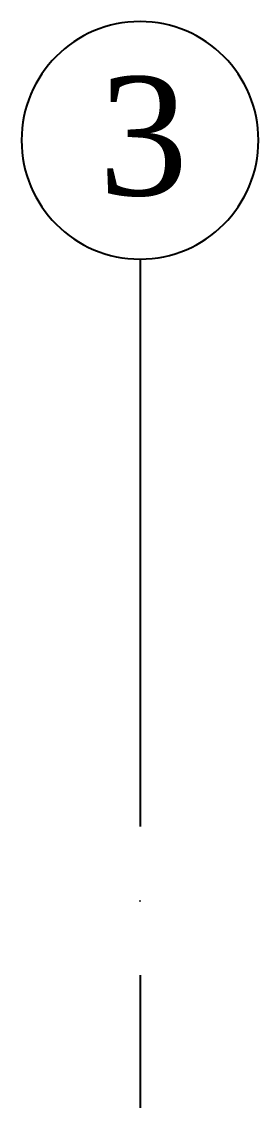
# Model space of a CAD drawing. Header units: millimetres. Extents: x 118878 to 201916, y 10986 to 20993.
# Drawn here: x 192416 to 192496, y 13990.7 to 14354.1 of the extents above; entities that cross this region are included whole.
import ezdxf
from ezdxf.enums import TextEntityAlignment as Align

# ---------------------------------------------------------------- set-up
doc = ezdxf.new("R2010")
doc.units = ezdxf.units.MM
doc.header["$LTSCALE"] = 100
doc.linetypes.add('DASHDOT', pattern=[1, 0.5, -0.25, 0, -0.25])
doc.layers.add('3', color=3, linetype='Continuous')
doc.layers.add('AX', color=1, linetype='Continuous')
doc.styles.add('textstyle4', font='')
doc.styles.get('textstyle4').set_extended_font_data('Romantic')

# ---------------------------------------------------------------- blocks, each defined once
blk = doc.blocks.new('C1')
at = {"layer": 'AX'}
blk.add_line((0, 100), (0, 0), dxfattribs=at)
blk.add_circle((0, 128.35), 28.35, dxfattribs=at)
blk = doc.blocks.new('ax-elev-03')
at = {"layer": 'AX', "color": 8, "linetype": 'DASHDOT'}
blk.add_line((-1090, 0), (-1090, -1250), dxfattribs=at)
at = {"layer": 'AX', "xscale": 1.41093474426815, "yscale": -1.41093474426815, "zscale": -1.41093474426815, "rotation": 180}
blk.add_blockref('C1', (-1090, 0), dxfattribs=at)
at = {"layer": 'AX', "color": 3, "style": 'textstyle4'}
blk.add_text('3', height=40, dxfattribs=at).set_placement((-1088.86, 182.51), align=Align.MIDDLE)

msp = doc.modelspace()

# ---------------------------------------------------------------- block references
at = {"layer": '3'}
msp.add_blockref('ax-elev-03', (193545.98, 14132.97), dxfattribs=at)

doc.saveas('drawing.dxf')
